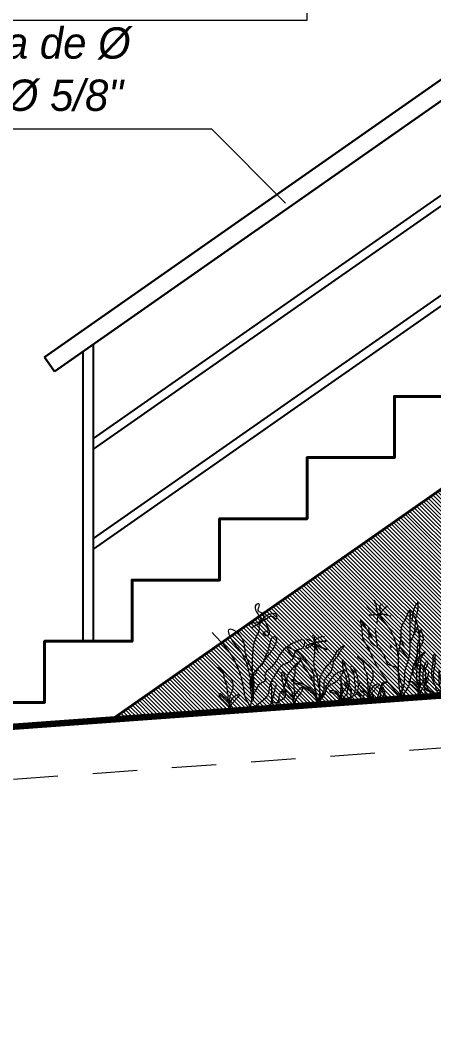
# Model space of a CAD drawing. Header units: millimetres. Extents: x 3779 to 7711, y 1445 to 3132.
# Drawn here: x 3973.48 to 3974.662, y 1451.375 to 1454.275 of the extents above; entities that cross this region are included whole.
import ezdxf

# ---------------------------------------------------------------- set-up
doc = ezdxf.new("R2010")
doc.units = ezdxf.units.MM
doc.linetypes.add('HIDDEN', pattern=[9.525, 6.35, -3.175])
for name, color, linetype, lineweight in [('pluma 0.0', 33, 'Continuous', 0), ('pluma 12', 30, 'Continuous', 120), ('pluma 2', 2, 'Continuous', 20), ('pluma 2.5', 30, 'Continuous', 25), ('pluma 3', 251, 'Continuous', 30), ('pluma 4', 34, 'Continuous', 40), ('proyecciones', 32, 'HIDDEN', 9), ('TEXTO', 7, 'Continuous', 9), ('TEXTURAS', 35, 'Continuous', 5), ('VEJETACION', 3, 'Continuous', 9)]:
    doc.layers.add(name, color=color, linetype=linetype, lineweight=lineweight)
doc.styles.get("Standard").update_dxf_attribs({"font": 'arial.ttf'})

# ---------------------------------------------------------------- blocks, each defined once
blk = doc.blocks.new('JGJGHJ')
at = {"layer": 'VEJETACION', "color": 84, "linetype": 'Continuous', "lineweight": 5, "ltscale": 0.1}
for p, q in [((1136.4493, 440.5533), (1136.4448, 440.4939)), ((1136.3074, 440.5352), (1136.3366, 440.4833)), ((1136.3457, 440.5081), (1136.3477, 440.5094)), ((1136.3484, 440.4998), (1136.3457, 440.5081)), ((1136.3485, 440.487), (1136.3484, 440.4998)), ((1136.3499, 440.4593), (1136.3485, 440.487)), ((1136.4164, 440.4783), (1136.4176, 440.4819)), ((1136.426, 440.4522), (1136.4164, 440.4783)), ((1136.3216, 440.4546), (1136.3206, 440.4582)), ((1136.3892, 440.45), (1136.3865, 440.4582))]:
    blk.add_line(p, q, dxfattribs=at)
for points in [[(1135.9813, 440.3262), (1135.9801, 440.3543), (1135.983, 440.3949), (1136.0048, 440.42), (1136.0472, 440.4671), (1136.0607, 440.487), (1136.0616, 440.5057), (1136.0543, 440.5057), (1136.042, 440.4837), (1136.0337, 440.4629), (1136.0275, 440.4514), (1136.0203, 440.4336), (1136.0006, 440.4137), (1135.9976, 440.4064), (1135.9872, 440.397), (1135.9853, 440.3574), (1135.9903, 440.3981), (1135.9733, 440.4584), (1135.9711, 440.4886), (1135.9448, 440.5332), (1135.9312, 440.5373), (1135.9387, 440.5009), (1135.9576, 440.4729), (1135.9639, 440.4604), (1135.9724, 440.4396), (1135.9788, 440.4063), (1135.9831, 440.3772), (1135.9854, 440.3314), (1135.9864, 440.3449), (1135.9882, 440.4095), (1135.9911, 440.4449), (1135.9941, 440.4699), (1136.0084, 440.5138), (1136.0167, 440.5315), (1136.0197, 440.5471), (1136.0218, 440.5492), (1136.0239, 440.5513), (1136.027, 440.5534), (1136.0363, 440.567), (1136.0467, 440.5712), (1136.0644, 440.5734), (1136.0686, 440.5661), (1136.0666, 440.5568), (1136.0595, 440.5635), (1136.0448, 440.5628), (1136.0312, 440.5555), (1136.0259, 440.5545), (1136.0066, 440.5497), (1135.997, 440.5502), (1135.992, 440.5474), (1135.9885, 440.5459), (1135.9948, 440.5387), (1136.001, 440.5408), (1136.0052, 440.5429), (1136.0176, 440.5492), (1136.0228, 440.5534), (1136.028, 440.5576), (1136.0311, 440.5743), (1136.0177, 440.5835), (1136.021, 440.5976), (1136.0215, 440.6034), (1136.0132, 440.6023), (1136.0123, 440.5815), (1136.0228, 440.5586), (1136.0239, 440.5544), (1136.0326, 440.5431), (1136.0383, 440.5228), (1136.0261, 440.5211), (1136.0387, 440.5118), (1136.0439, 440.516), (1136.0374, 440.5472), (1136.0353, 440.5535), (1136.028, 440.5545), (1136.0249, 440.5534)], [(1136.4075, 440.414), (1136.4025, 440.4667), (1136.3823, 440.5158), (1136.3551, 440.5684), (1136.3527, 440.586), (1136.3503, 440.5895), (1136.3515, 440.5813)], [(1136.3281, 440.5742), (1136.347, 440.5532), (1136.3517, 440.5497), (1136.3611, 440.5486), (1136.3775, 440.5486), (1136.3916, 440.5429), (1136.3951, 440.5429)], [(1136.3879, 440.571), (1136.3727, 440.5603), (1136.3599, 440.5497), (1136.3505, 440.5485), (1136.3458, 440.5485), (1136.3329, 440.5484)], [(1136.3726, 440.5767), (1136.368, 440.5755), (1136.3645, 440.5591), (1136.3646, 440.5497), (1136.3587, 440.5439), (1136.3564, 440.5403), (1136.3541, 440.5333), (1136.353, 440.5239)], [(1136.4101, 440.3108), (1136.4149, 440.3168), (1136.429, 440.3347), (1136.4372, 440.3561), (1136.4478, 440.3835), (1136.456, 440.3918), (1136.4643, 440.4061), (1136.4701, 440.4394), (1136.4711, 440.4691), (1136.4673, 440.5177), (1136.4612, 440.5367), (1136.4504, 440.5545), (1136.4363, 440.5318), (1136.4233, 440.5116), (1136.4187, 440.4842), (1136.4141, 440.4605), (1136.4083, 440.4367), (1136.4049, 440.4034), (1136.4027, 440.3678), (1136.4028, 440.3405), (1136.4053, 440.3227), (1136.4113, 440.3096), (1136.4113, 440.3108), (1136.4137, 440.312)], [(1135.8817, 440.5317), (1135.9329, 440.46), (1135.9528, 440.4061), (1135.9596, 440.3586), (1135.9647, 440.3341), (1135.9696, 440.3243), (1135.9713, 440.3178), (1135.9729, 440.3145)], [(1136.4093, 440.3117), (1136.4099, 440.3193), (1136.4118, 440.3421), (1136.4067, 440.3644), (1136.4003, 440.3931), (1136.3769, 440.4045), (1136.3703, 440.4209), (1136.3537, 440.4518), (1136.329, 440.477), (1136.3272, 440.5155), (1136.314, 440.528), (1136.3077, 440.5369), (1136.3085, 440.5102), (1136.3089, 440.4861), (1136.3203, 440.4608), (1136.3296, 440.4385), (1136.3379, 440.4155), (1136.3536, 440.3859), (1136.3715, 440.355), (1136.3868, 440.3324), (1136.3987, 440.3189), (1136.4109, 440.3114), (1136.4103, 440.3124), (1136.4116, 440.3147)], [(1136.4498, 440.5478), (1136.4437, 440.4725), (1136.4358, 440.4168), (1136.4229, 440.3824), (1136.4181, 440.348), (1136.4133, 440.3316), (1136.4101, 440.3234)], [(1135.9754, 440.3087), (1135.9771, 440.3161), (1135.9823, 440.3383), (1135.994, 440.3581), (1136.0148, 440.3801), (1136.0247, 440.3846), (1136.0236, 440.3957), (1136.0467, 440.4235), (1136.0677, 440.4503), (1136.102, 440.4821), (1136.1206, 440.4891), (1136.1412, 440.4917), (1136.1323, 440.4666), (1136.1198, 440.465), (1136.1055, 440.4405), (1136.0712, 440.4215), (1136.0535, 440.4003), (1136.0348, 440.3691), (1136.0246, 440.3383), (1136.0032, 440.3214), (1135.9877, 440.3123), (1135.9737, 440.3089), (1135.9747, 440.3096), (1135.9741, 440.3122)], [(1136.1699, 440.3052), (1136.1668, 440.3232), (1136.1526, 440.3482), (1136.1224, 440.3691), (1136.0963, 440.3809), (1136.1104, 440.37), (1136.1174, 440.367), (1136.1275, 440.3611), (1136.1456, 440.3461), (1136.1597, 440.3312), (1136.1617, 440.3272), (1136.1738, 440.3102), (1136.1798, 440.3233), (1136.1847, 440.3363), (1136.2066, 440.3685), (1136.2195, 440.3836), (1136.2285, 440.3906), (1136.2355, 440.3927), (1136.2465, 440.3957), (1136.2455, 440.3927), (1136.2366, 440.3777), (1136.2296, 440.3696), (1136.2146, 440.3605), (1136.1987, 440.3514), (1136.1907, 440.3364), (1136.1798, 440.3213), (1136.1758, 440.3173), (1136.1718, 440.3122), (1136.1747, 440.3313), (1136.1805, 440.3804), (1136.1994, 440.4095), (1136.2163, 440.4266), (1136.2322, 440.4497), (1136.2522, 440.4669), (1136.2542, 440.4679), (1136.2412, 440.4508), (1136.2343, 440.4387), (1136.2263, 440.4317), (1136.2174, 440.4096), (1136.2075, 440.3905), (1136.1965, 440.3795), (1136.1896, 440.3644), (1136.1788, 440.3273), (1136.1738, 440.3253), (1136.1718, 440.3212), (1136.1625, 440.3713), (1136.1624, 440.3923), (1136.1441, 440.4292), (1136.1209, 440.4592), (1136.0998, 440.4711), (1136.0928, 440.475), (1136.1029, 440.4521), (1136.116, 440.4441), (1136.1261, 440.4392), (1136.1332, 440.4222), (1136.1433, 440.4032), (1136.1494, 440.3922), (1136.1575, 440.3732), (1136.1646, 440.3422), (1136.1657, 440.3302), (1136.1678, 440.3182), (1136.1708, 440.3122), (1136.1728, 440.3142), (1136.1746, 440.3553), (1136.1724, 440.3833), (1136.1652, 440.4177), (1136.1701, 440.4514), (1136.171, 440.4674), (1136.1769, 440.4915), (1136.1859, 440.4956), (1136.1889, 440.4966), (1136.1919, 440.4976), (1136.1939, 440.4976), (1136.1989, 440.4976), (1136.2009, 440.4976)], [(1136.1486, 440.4947), (1136.1665, 440.4843), (1136.1818, 440.4717), (1136.2013, 440.4608), (1136.2039, 440.4598), (1136.1713, 440.4796), (1136.2027, 440.4855), (1136.2054, 440.486), (1136.2069, 440.4855), (1136.208, 440.4855), (1136.2059, 440.4839), (1136.1902, 440.4839), (1136.1686, 440.4801), (1136.1513, 440.4768), (1136.1477, 440.4747), (1136.1461, 440.47), (1136.1456, 440.4689), (1136.154, 440.4711), (1136.166, 440.4764), (1136.1708, 440.479), (1136.1718, 440.4806), (1136.1717, 440.489), (1136.1717, 440.5021), (1136.1701, 440.5026), (1136.1723, 440.4785), (1136.1718, 440.4727), (1136.1724, 440.4644), (1136.1745, 440.4617), (1136.1777, 440.4581), (1136.1788, 440.4549), (1136.1798, 440.4534), (1136.1809, 440.4539), (1136.1798, 440.4565), (1136.1782, 440.4612), (1136.1761, 440.468), (1136.175, 440.4754), (1136.1734, 440.4764), (1136.1729, 440.478), (1136.1723, 440.4796)], [(1136.4421, 440.4594), (1136.4681, 440.5021)], [(1136.1012, 440.306), (1136.1007, 440.3186), (1136.0948, 440.3333), (1136.0821, 440.3474), (1136.0748, 440.35), (1136.0721, 440.35), (1136.07, 440.3489), (1136.0722, 440.3442), (1136.0806, 440.3385), (1136.0854, 440.3322), (1136.0927, 440.3259), (1136.098, 440.317), (1136.1002, 440.3081), (1136.1006, 440.3202), (1136.1084, 440.3407), (1136.1168, 440.3497), (1136.122, 440.356), (1136.1257, 440.3565), (1136.1272, 440.355), (1136.121, 440.3413), (1136.1194, 440.3392), (1136.1069, 440.3244), (1136.1038, 440.3171), (1136.1002, 440.3081), (1136.1002, 440.3102), (1136.0985, 440.3312), (1136.0958, 440.349), (1136.0878, 440.3637), (1136.0913, 440.3994), (1136.1044, 440.4131), (1136.1127, 440.4226), (1136.1258, 440.4321), (1136.1112, 440.4142), (1136.1092, 440.3995), (1136.104, 440.3827), (1136.1036, 440.3611), (1136.1031, 440.3517), (1136.1027, 440.337), (1136.1006, 440.3333), (1136.0996, 440.3265), (1136.1001, 440.3212), (1136.1007, 440.3066)], [(1136.3166, 440.3072), (1136.317, 440.3198), (1136.3227, 440.3345), (1136.3353, 440.3487), (1136.3426, 440.3514), (1136.3452, 440.3514), (1136.3473, 440.3504), (1136.3452, 440.3456), (1136.3369, 440.3398), (1136.3322, 440.3335), (1136.3249, 440.3272), (1136.3197, 440.3182), (1136.3176, 440.3093), (1136.317, 440.3213), (1136.309, 440.3418), (1136.3006, 440.3506), (1136.2953, 440.3569), (1136.2916, 440.3574), (1136.2901, 440.3558), (1136.2964, 440.3422), (1136.298, 440.3401), (1136.3107, 440.3255), (1136.3139, 440.3182), (1136.3176, 440.3093), (1136.3176, 440.3114), (1136.3191, 440.3324), (1136.3216, 440.3502), (1136.3294, 440.365), (1136.3255, 440.4006), (1136.3123, 440.4142), (1136.3039, 440.4236), (1136.2907, 440.433), (1136.3055, 440.4152), (1136.3077, 440.4005), (1136.313, 440.3838), (1136.3137, 440.3622), (1136.3142, 440.3528), (1136.3148, 440.3381), (1136.317, 440.3345), (1136.318, 440.3276), (1136.3175, 440.3224), (1136.3171, 440.3077)], [(1136.4358, 440.4168), (1136.4143, 440.451)], [(1136.4615, 440.3079), (1136.4609, 440.3205), (1136.455, 440.3352), (1136.4423, 440.3493), (1136.435, 440.3519), (1136.4323, 440.3519), (1136.4303, 440.3508), (1136.4324, 440.3461), (1136.4408, 440.3404), (1136.4456, 440.3341), (1136.4529, 440.3278), (1136.4582, 440.3189), (1136.4604, 440.31), (1136.4609, 440.3221), (1136.4686, 440.3426), (1136.477, 440.3516), (1136.4822, 440.3579), (1136.4859, 440.3584), (1136.4874, 440.3569), (1136.4812, 440.3432), (1136.4797, 440.3411), (1136.4671, 440.3263), (1136.464, 440.319), (1136.4604, 440.31), (1136.4604, 440.3121), (1136.4587, 440.3331), (1136.456, 440.3509), (1136.448, 440.3656), (1136.4515, 440.4013), (1136.4646, 440.415), (1136.4729, 440.4245), (1136.486, 440.434), (1136.4714, 440.4161), (1136.4694, 440.4014), (1136.4642, 440.3846), (1136.4638, 440.363), (1136.4633, 440.3536), (1136.4629, 440.3389), (1136.4608, 440.3352), (1136.4598, 440.3284), (1136.4603, 440.3231), (1136.4609, 440.3085)], [(1135.9152, 440.305), (1135.9156, 440.3176), (1135.9213, 440.3324), (1135.9338, 440.3466), (1135.9412, 440.3493), (1135.9438, 440.3493), (1135.9459, 440.3482), (1135.9438, 440.3435), (1135.9355, 440.3377), (1135.9308, 440.3314), (1135.9234, 440.325), (1135.9182, 440.3161), (1135.9162, 440.3072), (1135.9156, 440.3192), (1135.9076, 440.3396), (1135.8992, 440.3485), (1135.8939, 440.3548), (1135.8902, 440.3553), (1135.8886, 440.3537), (1135.895, 440.3401), (1135.8966, 440.338), (1135.9093, 440.3234), (1135.9125, 440.3161), (1135.9162, 440.3072), (1135.9162, 440.3093), (1135.9176, 440.3303), (1135.9202, 440.3481), (1135.928, 440.3628), (1135.9241, 440.3985), (1135.9109, 440.4121), (1135.9025, 440.4215), (1135.8893, 440.4308), (1135.9041, 440.4131), (1135.9063, 440.3984), (1135.9116, 440.3816), (1135.9122, 440.3601), (1135.9128, 440.3507), (1135.9134, 440.336), (1135.9155, 440.3323), (1135.9166, 440.3255), (1135.9161, 440.3203), (1135.9157, 440.3056)], [(1136.232, 440.3088), (1136.2277, 440.3256), (1136.2135, 440.3344), (1136.2056, 440.337), (1136.2046, 440.3407), (1136.2151, 440.3413), (1136.224, 440.3382), (1136.2272, 440.334), (1136.2304, 440.3267), (1136.2325, 440.312), (1136.2325, 440.3109), (1136.2367, 440.3193), (1136.2403, 440.332), (1136.2533, 440.3488), (1136.2559, 440.3677), (1136.2472, 440.4107), (1136.2483, 440.4149), (1136.253, 440.4149), (1136.2466, 440.4264), (1136.2461, 440.4254), (1136.2535, 440.4113), (1136.2552, 440.4013), (1136.2605, 440.3819), (1136.2616, 440.3698), (1136.2607, 440.3557), (1136.2529, 440.3299), (1136.2524, 440.3257), (1136.244, 440.322), (1136.2383, 440.3152), (1136.2362, 440.3136), (1136.2394, 440.3136), (1136.254, 440.3147), (1136.2713, 440.3242), (1136.2791, 440.3463), (1136.2779, 440.3652), (1136.2757, 440.3888), (1136.2704, 440.4071), (1136.2714, 440.4077), (1136.2762, 440.4035), (1136.2869, 440.36), (1136.2869, 440.3511), (1136.2839, 440.3353), (1136.2787, 440.3253), (1136.274, 440.3227), (1136.2472, 440.3162), (1136.2383, 440.3167), (1136.232, 440.3151), (1136.2304, 440.3135), (1136.2304, 440.3125), (1136.2387, 440.3288), (1136.2407, 440.355), (1136.239, 440.3797), (1136.2366, 440.3471), (1136.2345, 440.333), (1136.2335, 440.3235), (1136.2325, 440.3172), (1136.233, 440.3151)], [(1136.5283, 440.3065), (1136.5324, 440.3233), (1136.5465, 440.3323), (1136.5544, 440.335), (1136.5554, 440.3387), (1136.5449, 440.3391), (1136.536, 440.3359), (1136.5329, 440.3317), (1136.5297, 440.3244), (1136.5277, 440.3097), (1136.5277, 440.3086), (1136.5235, 440.317), (1136.5197, 440.3296), (1136.5065, 440.3463), (1136.5038, 440.3652), (1136.512, 440.4082), (1136.5109, 440.4124), (1136.5062, 440.4124), (1136.5124, 440.424), (1136.5129, 440.4229), (1136.5057, 440.4087), (1136.5042, 440.3987), (1136.499, 440.3793), (1136.498, 440.3672), (1136.4991, 440.3531), (1136.5072, 440.3274), (1136.5077, 440.3232), (1136.5161, 440.3196), (1136.5219, 440.3128), (1136.524, 440.3112), (1136.5209, 440.3112), (1136.5062, 440.3122), (1136.4888, 440.3215), (1136.4808, 440.3435), (1136.4818, 440.3624), (1136.4837, 440.386), (1136.4889, 440.4044), (1136.4878, 440.4049), (1136.4831, 440.4007), (1136.4729, 440.3571), (1136.4729, 440.3482), (1136.4761, 440.3325), (1136.4815, 440.3225), (1136.4862, 440.3199), (1136.513, 440.3138), (1136.5219, 440.3143), (1136.5282, 440.3128), (1136.5298, 440.3112), (1136.5298, 440.3102), (1136.5213, 440.3264), (1136.5191, 440.3526), (1136.5205, 440.3773), (1136.5233, 440.3448), (1136.5255, 440.3306), (1136.5266, 440.3212), (1136.5277, 440.3149), (1136.5272, 440.3128)]]:
    blk.add_spline(points, degree=3, dxfattribs=at)
for points, knots in [([(1136.4528, 440.4775), (1136.455, 440.4818), (1136.4619, 440.4977), (1136.4626, 440.5253), (1136.4721, 440.5471), (1136.4786, 440.5867), (1136.4554, 440.5489), (1136.4551, 440.5328), (1136.4526, 440.5224)], [0.1792242, 0.1792242, 0.1792242, 0.1792242, 0.1937143, 0.2311012, 0.2550797, 0.2793033, 0.3016037, 0.3367139, 0.3367139, 0.3367139, 0.3367139]), ([(1136.4533, 440.3903), (1136.454, 440.3917), (1136.4641, 440.4109), (1136.4601, 440.4388), (1136.4688, 440.4653), (1136.4741, 440.4757), (1136.4731, 440.4855), (1136.4732, 440.5032), (1136.4879, 440.4702), (1136.4693, 440.4472), (1136.457, 440.4188), (1136.4538, 440.4025), (1136.4532, 440.3991)], [1.6937456, 1.6937456, 1.6937456, 1.6937456, 1.6984352, 1.7590359, 1.7699303, 1.7833718, 1.7914099, 1.8029502, 1.8157902, 1.8572899, 1.8958941, 1.9063034, 1.9063034, 1.9063034, 1.9063034]), ([(1136.0305, 440.3076), (1136.0326, 440.312), (1136.0384, 440.3242), (1136.0388, 440.3468), (1136.0411, 440.3637), (1136.0357, 440.3853), (1136.0554, 440.3762), (1136.0505, 440.3631), (1136.045, 440.3508), (1136.0431, 440.3367), (1136.0312, 440.3109), (1136.094, 440.332), (1136.0687, 440.3641), (1136.0728, 440.4206), (1136.0846, 440.375), (1136.075, 440.3569), (1136.0594, 440.3433), (1136.0574, 440.3286), (1136.0536, 440.3093), (1136.0483, 440.305)], [0, 0, 0, 0, 0.0145093, 0.0403953, 0.0638316, 0.0738756, 0.0888556, 0.0967471, 0.1122925, 0.1296184, 0.1423434, 0.1791755, 0.2238299, 0.2540448, 0.2770528, 0.3131152, 0.3194303, 0.337077, 0.3599249, 0.3599249, 0.3599249, 0.3599249]), ([(1136.4536, 440.3329), (1136.4542, 440.3357), (1136.4568, 440.3554), (1136.454, 440.3917), (1136.4688, 440.3987), (1136.4627, 440.369), (1136.4613, 440.349), (1136.4577, 440.3276), (1136.4537, 440.3137), (1136.4641, 440.3035), (1136.4602, 440.3346), (1136.4622, 440.3507), (1136.4648, 440.3711), (1136.4687, 440.3833), (1136.4709, 440.4057), (1136.4754, 440.3835), (1136.4974, 440.3817), (1136.4816, 440.3536), (1136.4736, 440.3344), (1136.4754, 440.3195), (1136.4754, 440.3104), (1136.4754, 440.3081), (1136.4754, 440.3073)], [2.0382333, 2.0382333, 2.0382333, 2.0382333, 2.0474859, 2.1038583, 2.1084542, 2.129251, 2.1628675, 2.1818065, 2.1957765, 2.2015201, 2.222475, 2.2466167, 2.2675717, 2.2770411, 2.2920292, 2.3045509, 2.3163788, 2.3470203, 2.3640922, 2.3847617, 2.3893549, 2.3916515, 2.3916515, 2.3916515, 2.3916515]), ([(1136.2491, 440.3079), (1136.255, 440.3112), (1136.2672, 440.3179), (1136.2655, 440.3433), (1136.25, 440.3503), (1136.2492, 440.3668), (1136.2678, 440.3474), (1136.2654, 440.3334), (1136.2606, 440.3119), (1136.2761, 440.3068), (1136.2947, 440.3073), (1136.2926, 440.3277), (1136.2851, 440.3296), (1136.2801, 440.327), (1136.2846, 440.3378), (1136.2858, 440.328), (1136.2902, 440.3224), (1136.292, 440.3146), (1136.293, 440.3049), (1136.301, 440.308), (1136.2962, 440.317), (1136.3067, 440.3253), (1136.2966, 440.3294), (1136.2907, 440.336), (1136.3065, 440.3339), (1136.3123, 440.3243), (1136.3136, 440.313), (1136.3126, 440.3067), (1136.3135, 440.305)], [0, 0, 0, 0, 0.0190631, 0.0390751, 0.0609662, 0.0651734, 0.0786481, 0.1041588, 0.1199359, 0.1309978, 0.1477208, 0.1647541, 0.1679551, 0.1706381, 0.1767941, 0.1812877, 0.1888183, 0.2013194, 0.206984, 0.2103121, 0.2209479, 0.2278061, 0.2408305, 0.2434606, 0.2481966, 0.2705155, 0.2768482, 0.2843473, 0.2843473, 0.2843473, 0.2843473]), ([(1136.3189, 440.305), (1136.3209, 440.3061), (1136.3282, 440.3117), (1136.3267, 440.3186), (1136.324, 440.3283), (1136.3295, 440.3148), (1136.3223, 440.3035), (1136.3399, 440.3069), (1136.3408, 440.3191), (1136.3468, 440.3275), (1136.349, 440.339), (1136.3535, 440.3475), (1136.3587, 440.3563), (1136.3655, 440.3557), (1136.3683, 440.3556), (1136.3735, 440.3533), (1136.3682, 440.3542), (1136.3651, 440.3521), (1136.3605, 440.3513), (1136.3568, 440.348), (1136.3533, 440.3435), (1136.3514, 440.3359), (1136.3499, 440.3276), (1136.3471, 440.319), (1136.3472, 440.307), (1136.3562, 440.3078), (1136.3584, 440.3148), (1136.3563, 440.3234), (1136.3571, 440.332), (1136.354, 440.339), (1136.3573, 440.341), (1136.3584, 440.3359), (1136.3597, 440.3308), (1136.3607, 440.3229), (1136.3607, 440.3144), (1136.3681, 440.3117), (1136.3721, 440.3111), (1136.3755, 440.3075), (1136.3754, 440.3089), (1136.3754, 440.3091)], [0.291158, 0.291158, 0.291158, 0.291158, 0.2968189, 0.3110572, 0.3132257, 0.3208833, 0.3329791, 0.3443383, 0.3528353, 0.3672007, 0.3748583, 0.3870919, 0.3975073, 0.4006648, 0.406031, 0.408384, 0.4115412, 0.4148691, 0.4210279, 0.4243966, 0.4296567, 0.4379725, 0.44767, 0.4541753, 0.4671859, 0.4714285, 0.4761329, 0.4866641, 0.4977581, 0.5035431, 0.5047196, 0.5070718, 0.5146018, 0.5241264, 0.5300063, 0.5384901, 0.5424974, 0.5455653, 0.5460912, 0.5460912, 0.5460912, 0.5460912]), ([(1136.0377, 440.305), (1136.0375, 440.3052), (1136.036, 440.3065), (1136.0346, 440.3099), (1136.0317, 440.3115), (1136.0305, 440.3121)], [0.37198645, 0.37198645, 0.37198645, 0.37198645, 0.37257898, 0.37816033, 0.38218566, 0.38218566, 0.38218566, 0.38218566])]:
    blk.add_open_spline(points, degree=3, knots=knots, dxfattribs=at)

msp = doc.modelspace()

# ---------------------------------------------------------------- hatches: boundary and pattern name
at = {"layer": 'pluma 0.0'}
h = msp.add_hatch(dxfattribs=at)
h.set_pattern_fill('LINE', color=256, scale=0.0025, angle=135)
h.set_pattern_definition([(135, (0, 0), (-0.005612660076, -0.005612660076), [])])
h.paths.add_polyline_path([(3976.6505, 1453.02), (3975.8893, 1453.02), (3975.8893, 1452.6745), (3975.0893, 1452.6745), (3975.0893, 1453.02), (3974.8049, 1453.02), (3973.7423, 1452.2761), (3976.6505, 1452.4893)])
h.paths.add_polyline_path([(3975.8893, 1453.02), (3975.0893, 1453.02), (3975.0893, 1452.6745), (3975.8893, 1452.6745)], flags=17)
h.paths.add_polyline_path([(3975.8893, 1453.1745), (3975.0893, 1453.1745), (3975.0893, 1453.02), (3975.8893, 1453.02)])
h.paths.add_polyline_path([(3975.0893, 1453.1745), (3975.0257, 1453.1745), (3974.8049, 1453.02), (3975.0893, 1453.02)])
h.paths.add_polyline_path([(3976.6505, 1453.2997), (3976.5755, 1453.3747), (3976.5755, 1453.1746), (3976.0998, 1453.1746), (3976.0998, 1453.1746), (3975.8893, 1453.1746), (3975.8893, 1453.02), (3976.6505, 1453.02)])
h.paths.add_polyline_path([(3976.9302, 1453.02), (3976.6505, 1453.02), (3976.6505, 1452.4893), (3977.4055, 1452.5447)])
h.paths.add_polyline_path([(3976.6505, 1453.2997), (3976.6505, 1453.02), (3976.9302, 1453.02)], flags=17)
h.paths.add_polyline_path([(3976.6505, 1453.2997), (3976.9302, 1453.02), (3977.3037, 1453.02)])
h.paths.add_polyline_path([(3977.8748, 1452.7754), (3977.3037, 1453.02), (3976.9302, 1453.02), (3977.4055, 1452.5447), (3977.8748, 1452.5791)])

# ---------------------------------------------------------------- linework, layer by layer
at = {"layer": 'pluma 12'}
msp.add_line((3963.4998, 1451.5253), (3978.4998, 1452.6249), dxfattribs=at)
at = {"layer": 'pluma 2'}
msp.add_lwpolyline([(3974.2998, 1455.8749), (3972.4498, 1455.8749), (3972.4498, 1454.3999), (3972.4498, 1454.2745), (3974.2998, 1454.2745)], close=True, dxfattribs=at)
at = {"layer": 'pluma 2.5'}
for p, q in [((3973.6898, 1453.0787), (3974.9098, 1453.9327)), ((3973.6898, 1453.0482), (3974.9098, 1453.9022)), ((3973.6898, 1452.7932), (3974.9098, 1453.6472)), ((3973.6898, 1452.7627), (3974.9098, 1453.6167)), ((3973.6898, 1452.4995), (3973.6898, 1453.3489)), ((3973.6598, 1452.4995), (3973.6598, 1453.3279))]:
    msp.add_line(p, q, dxfattribs=at)
at = {"layer": 'pluma 3'}
for p, q in [((3973.5498, 1453.312), (3974.9248, 1454.2745)), ((3973.5785, 1453.271), (3974.9406, 1454.2245)), ((3973.5498, 1453.312), (3973.5785, 1453.271))]:
    msp.add_line(p, q, dxfattribs=at)
at = {"layer": 'pluma 4'}
msp.add_line((3973.7423, 1452.2761), (3975.0257, 1453.1745), dxfattribs=at)
msp.add_lwpolyline([(3972.4498, 1452.3245), (3973.5498, 1452.3245), (3973.5498, 1452.4995), (3973.7998, 1452.4995), (3973.7998, 1452.6745), (3974.0498, 1452.6745), (3974.0498, 1452.8495), (3974.2998, 1452.8495), (3974.2998, 1453.0245), (3974.5498, 1453.0245), (3974.5498, 1453.1995), (3974.7998, 1453.1995), (3974.7998, 1453.3745)], dxfattribs=at)
at = {"layer": 'proyecciones', "linetype": 'HIDDEN', "ltscale": 0.02}
msp.add_line((3963.4998, 1451.3749), (3978.5108, 1452.4753), dxfattribs=at)
at = {"layer": 'TEXTURAS'}
msp.add_lwpolyline([(3973.1266, 1453.9639), (3974.0266, 1453.9639), (3974.2387, 1453.7518)], dxfattribs=at)

# ---------------------------------------------------------------- block references
at = {"layer": 'VEJETACION', "linetype": 'Continuous', "rotation": 4.155122451854341}
msp.add_blockref('JGJGHJ', (2873.0524, 930.848), dxfattribs=at)

# ---------------------------------------------------------------- texts
at = {"layer": 'TEXTO', "insert": (3972.5704, 1454.2545), "char_height": 0.0896, "width": 1.455108, "attachment_point": 1}
msp.add_mtext('\\A1;{\\fStylus BT|b0|i1|c0|p34;\\C7;Baranda Metálica de %%C 2"con parantes  %%C 5/8"}', dxfattribs=at)

doc.saveas('drawing.dxf')
